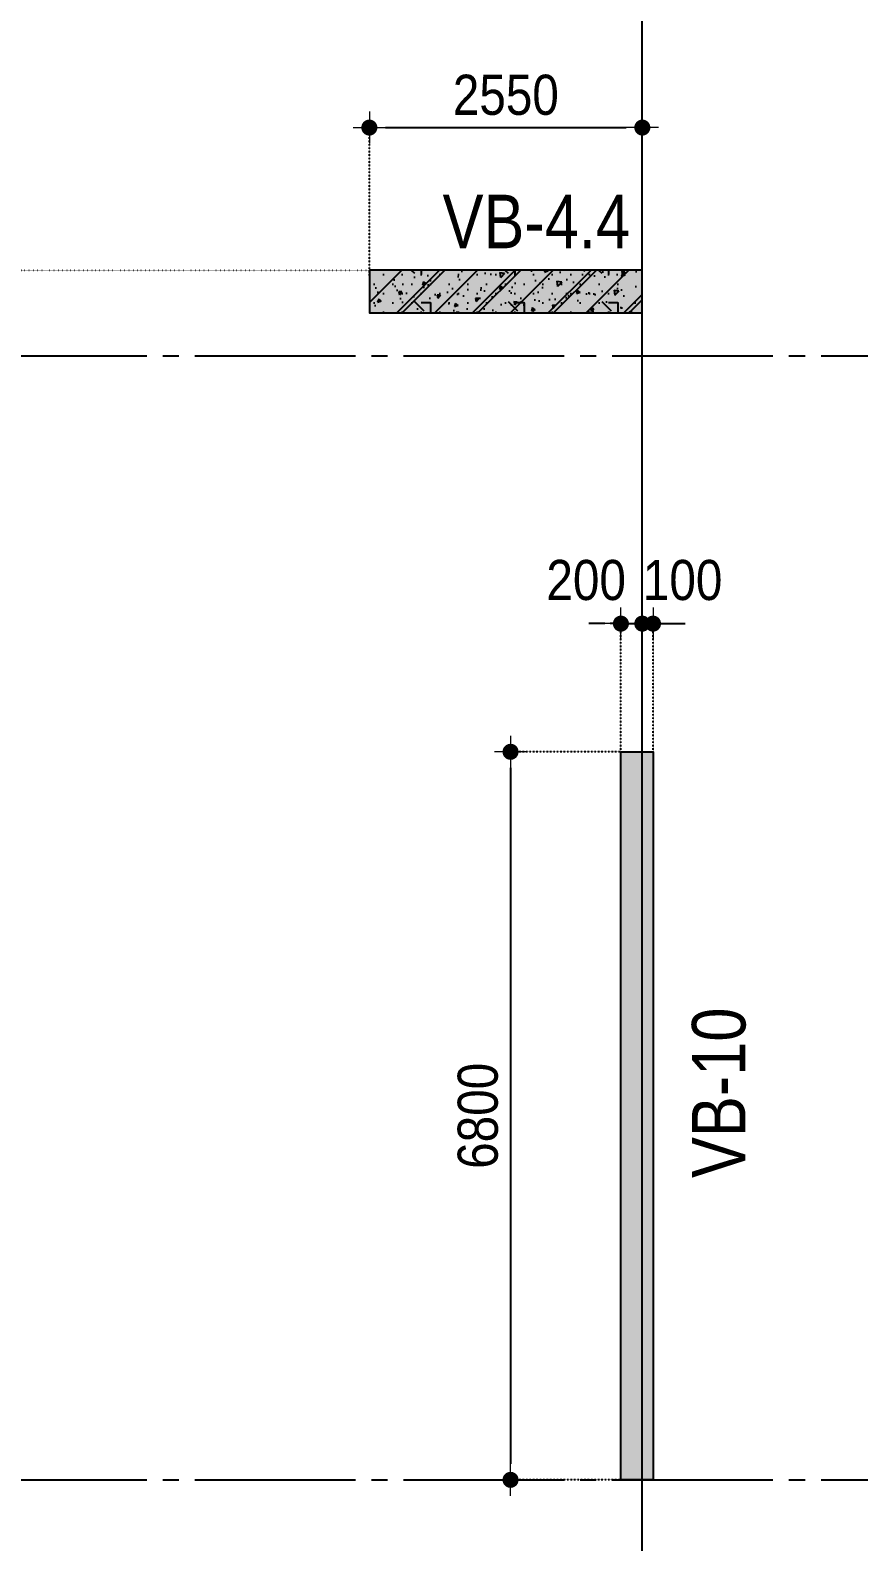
# Model space of a CAD drawing. Header units: millimetres. Extents: x -3973692 to -2843767, y 592734 to 838475.
# Drawn here: x -3266913 to -3259173, y 683253 to 697371 of the extents above; entities that cross this region are included whole.
import ezdxf
from ezdxf.enums import TextEntityAlignment as Align

# ---------------------------------------------------------------- set-up
doc = ezdxf.new("R2010")
doc.units = ezdxf.units.MM
doc.header["$MEASUREMENT"] = 0
doc.header["$PDMODE"] = 3
doc.header["$PDSIZE"] = -20
for name, pattern in [('CHG_XX_Luoi truc-Block B$0$MB_Luoi truc-150-TWB$0$Center101', [13, 10, -1, 1, -1]), ('DIVIDE2', [15.87499999999999, 6.349999999999998, -3.174999999999998, 0, -3.174999999999998, 0, -3.174999999999998]), ('DOT2', [0.125, 0, -0.125]), ('HIDDEN5', [2.8375, 1.25, -1.5875])]:
    doc.linetypes.add(name, pattern=pattern)
doc.layers.get('0').update_dxf_attribs({"lineweight": 9})
doc.layers.get('Defpoints').update_dxf_attribs({"color": 10, "lineweight": 0})
for name, color, linetype, lineweight in [("'S_General_Dim_1", 1, 'Continuous', 18), ("'S_General_Divide_3 Intermediate", 3, 'DIVIDE2', 40), ('CHG_XX_Cot_Block B-T2-3$0$DBAO', 3, 'Continuous', 13), ('TEXT', 7, 'Continuous', 15)]:
    doc.layers.add(name, color=color, linetype=linetype, lineweight=lineweight)
for name, color, linetype in [('CHG_XX_Cot_Block B-T2-3$0$mb_cot tang 4-8 twb$0$Concrete Hatch', 218, 'Continuous'), ('CHG_XX_Cot_Block B-T2-3$0$mb_cot tang 4-8 twb$0$Concrete Line', 6, 'Continuous'), ('CHG_XX_Cot_Block B-T2-3$0$mb_cot tang 4-8 twb$0$Concrete Solid', 216, 'Continuous'), ('CHG_XX_Luoi truc-Block B$0$MB_Luoi truc-150-TWB$0$Grid', 34, 'Continuous'), ('CHG_XX_Luoi truc-Block B$0$MB_Luoi truc-150-TWB$0$Grid Line', 251, 'CHG_XX_Luoi truc-Block B$0$MB_Luoi truc-150-TWB$0$Center101'), ('dim', 1, 'Continuous')]:
    doc.layers.add(name, color=color, linetype=linetype)
doc.styles.add('arial', font='arial.ttf', dxfattribs={"width": 0.85})
doc.styles.add('CHG_XX_Luoi truc-Block B$0$MB_Luoi truc-150-TWB$0$Grid A-F$0$VNI-HelveCB', font='')
doc.styles.add('TTP-HelCon', font='')
doc.styles.get('CHG_XX_Luoi truc-Block B$0$MB_Luoi truc-150-TWB$0$Grid A-F$0$VNI-HelveCB').set_extended_font_data('VNI-Helve-Condense', bold=True)
doc.styles.get('TTP-HelCon').set_extended_font_data('VNI-Helve-Condense')
doc.dimstyles.new('150', dxfattribs={"dimscale": 150, "dimtxt": 2.5, "dimasz": 1, "dimexe": 0, "dimexo": 0, "dimgap": 0.75, "dimtad": 1, "dimdec": 0, "dimzin": 9, "dimdsep": 46, "dimtxsty": 'arial', "dimblk1": 'DIMDOT', "dimblk2": 'DIMDOT', "dimsah": 1, "dimcen": 2, "dimdle": 3, "dimclre": 8, "dimclrt": 2, "dimadec": 0, "dimazin": 0, "dimtfac": 1, "dimtdec": 0, "dimtix": 1, "dimtmove": 2, "dimatfit": 3, "dimldrblk": 'DIMPIJL', "dimfxl": 1, "dimtvp": 1.8, "dimtolj": 1, "dimtzin": 0, "dimarcsym": 0})

# ---------------------------------------------------------------- blocks, each defined once
blk = doc.blocks.new('*U3043')
at = {"layer": 'CHG_XX_Luoi truc-Block B$0$MB_Luoi truc-150-TWB$0$Grid Line'}
blk.add_line((0, 0), (0, 189), dxfattribs=at)
at = {"layer": 'CHG_XX_Luoi truc-Block B$0$MB_Luoi truc-150-TWB$0$Grid', "lineweight": -2, "style": 'CHG_XX_Luoi truc-Block B$0$MB_Luoi truc-150-TWB$0$Grid A-F$0$VNI-HelveCB'}
for tag, p in [('GRIDSUB', (0, 198)), ('GRID', (0, -9))]:
    blk.add_attdef(tag, text='', height=5, dxfattribs=at).set_placement(p, align=Align.MIDDLE)
blk = doc.blocks.new('CHG_XX_Luoi truc-Block B', base_point=(8026088.360705459, 1047448.634998515))
at = {"layer": 'CHG_XX_Luoi truc-Block B$0$MB_Luoi truc-150-TWB$0$Grid Line'}
blk.add_line((8036538.360705458, 1046158.106275256), (8036538.360705458, 1128272.580775458), dxfattribs=at)
at = {"layer": 'CHG_XX_Luoi truc-Block B$0$MB_Luoi truc-150-TWB$0$Grid', "xscale": -150, "yscale": 150, "zscale": 150, "rotation": 270}
for p in [(8022608.235654154, 1057948.634998515), (8022608.235654154, 1047448.634998515)]:
    blk.add_blockref('*U3043', p, dxfattribs=at)
blk = doc.blocks.new('*U3023')
at = {"layer": 'CHG_XX_Cot_Block B-T2-3$0$mb_cot tang 4-8 twb$0$Concrete Hatch'}
h = blk.add_hatch(dxfattribs=at)
h.set_pattern_fill('CONCRETE', color=256, scale=50, style=0, pattern_type=2)
h.set_pattern_definition([(45, (1000, -249.9999999999998), (-176.7766952966369, 176.7766952966369), []), (45, (1000, -199.9999999999998), (-353.5533905932737, 353.5533905932738), []), (49.99999999999999, (1000, -249.9999999999998), (358.6300913003767, -31.37606749129755), [37.5, -412.5]), (355, (1000, -249.9999999999998), (-69.3756668065, 376.0960668500059), [30, -330]), (100.4514, (1029.88584, -252.6146699999998), (289.2546908570108, 344.7197710304768), [31.870095, -350.571056]), (46.18420000000002, (1000, -149.9999999999998), (533.6205243128222, -82.75950716450905), [56.24999999999997, -618.7499999999995]), (96.6356, (1044.4683725, -156.8966534999998), (467.3313527743517, 487.0589354502209), [47.805144, -525.8565]), (351.1842, (1000, -149.9999999999998), (467.3309725668136, 487.0593004626623), [45, -495]), (21, (1050, -174.9999999999998), (298.4535260592309, -201.3094453326694), [37.5, -412.5]), (326.0000000000001, (1050, -174.9999999999998), (121.6576659607909, 362.5750225234265), [30, -330]), (71.4514, (1074.8711165, -191.7758029999998), (420.111314290745, 161.2652483549762), [31.870095, -350.571056]), (37.50000000000001, (1000, -249.9999999999998), (6.079927658645334, 166.4469269156558), [0, -326, 0, -335, 0, -331.25]), (7.499999999999999, (1000, -249.9999999999998), (131.5347687210743, 197.2058559411801), [0, -191, 0, -318.5, 0, -126.25]), (327.5, (888.5, -249.9999999999998), (266.9112180862045, -11.2774358671899), [0, -125, 0, -390, 0, -517.5]), (317.5, (838.5, -249.9999999999998), (291.5930846711931, 50.05249116615882), [0, -162.5, 0, -259, 0, -367.5]), (0, (1175, -74.99999999999983), (0, 875), [87.5, -787.5]), (0, (1437.5, 100.0000000000002), (0, 875), [87.5, -787.5]), (0, (1262.5, 450.0000000000002), (0, 875), [87.5, -350, 87.5, -350]), (90, (1175, -74.99999999999983), (-875, 5.35782974626967e-14), [87.5, -787.5]), (90, (1262.5, 450.0000000000002), (-875, 5.35782974626967e-14), [87.5, -787.5]), (90, (1525, 100.0000000000002), (-875, 5.35782974626967e-14), [87.5, -787.5]), (90, (1700, 362.5000000000002), (-875, 5.35782974626967e-14), [87.5, -787.5]), (135, (1262.5, -74.99999999999983), (-875.016357447105, 8.881784197001252e-14), [123.76, -1113.7]), (135, (1350, 450.0000000000002), (-875.016357447105, 8.881784197001252e-14), [123.76, -1113.7]), (45, (1437.5, 100.0000000000002), (8.881784197001252e-14, 875.016357447105), [123.76, -247.485, 123.76, -742.455]), (0, (825, -249.9999999999998), (87.5, 87.5), [-175, 0])])
h.paths.add_polyline_path([(-750, 100), (-750, -299.9999999999998), (1800, -299.9999999999999), (1800, 100)])
at = {"layer": 'CHG_XX_Cot_Block B-T2-3$0$mb_cot tang 4-8 twb$0$Concrete Solid'}
blk.add_hatch(color=256, dxfattribs=at).paths.add_polyline_path([(-750, 100), (-750, -299.9999999999998), (1800, -299.9999999999999), (1800, 100)])
at = {"layer": 'CHG_XX_Cot_Block B-T2-3$0$mb_cot tang 4-8 twb$0$Concrete Line'}
blk.add_lwpolyline([(-750, 100), (-750, -299.9999999999998), (1800, -299.9999999999999), (1800, 100)], close=True, dxfattribs=at)
blk = doc.blocks.new('*U3029')
at = {"layer": 'CHG_XX_Cot_Block B-T2-3$0$mb_cot tang 4-8 twb$0$Concrete Hatch'}
h = blk.add_hatch(dxfattribs=at)
h.set_pattern_fill('CONCRETE', color=256, scale=50, style=0, pattern_type=2)
h.set_pattern_definition([(45, (5250, -149.9999999999999), (-176.7766952966369, 176.7766952966369), []), (45, (5250, -99.99999999999986), (-353.5533905932737, 353.5533905932738), []), (49.99999999999999, (5250, -149.9999999999999), (358.6300913003767, -31.37606749129755), [37.5, -412.5]), (355, (5250, -149.9999999999999), (-69.3756668065, 376.0960668500059), [30, -330]), (100.4514, (5279.88584, -152.6146699999998), (289.2546908570108, 344.7197710304768), [31.870095, -350.571056]), (46.18420000000002, (5250, -49.99999999999986), (533.6205243128222, -82.75950716450905), [56.24999999999997, -618.7499999999995]), (96.6356, (5294.4683725, -56.89665349999986), (467.3313527743517, 487.0589354502209), [47.805144, -525.8565]), (351.1842, (5250, -49.99999999999986), (467.3309725668136, 487.0593004626623), [45, -495]), (21, (5300, -74.99999999999986), (298.4535260592309, -201.3094453326694), [37.5, -412.5]), (326.0000000000001, (5300, -74.99999999999986), (121.6576659607909, 362.5750225234265), [30, -330]), (71.4514, (5324.8711165, -91.77580299999985), (420.111314290745, 161.2652483549762), [31.870095, -350.571056]), (37.50000000000001, (5250, -149.9999999999999), (6.079927658645334, 166.4469269156558), [0, -326, 0, -335, 0, -331.25]), (7.499999999999999, (5250, -149.9999999999999), (131.5347687210743, 197.2058559411801), [0, -191, 0, -318.5, 0, -126.25]), (327.5, (5138.5, -149.9999999999999), (266.9112180862045, -11.2774358671899), [0, -125, 0, -390, 0, -517.5]), (317.5, (5088.5, -149.9999999999999), (291.5930846711931, 50.05249116615882), [0, -162.5, 0, -259, 0, -367.5]), (0, (5425, 25.00000000000014), (0, 875), [87.5, -787.5]), (0, (5687.5, 200.0000000000001), (0, 875), [87.5, -787.5]), (0, (5512.5, 550.0000000000001), (0, 875), [87.5, -350, 87.5, -350]), (90, (5425, 25.00000000000014), (-875, 5.35782974626967e-14), [87.5, -787.5]), (90, (5512.5, 550.0000000000001), (-875, 5.35782974626967e-14), [87.5, -787.5]), (90, (5775, 200.0000000000001), (-875, 5.35782974626967e-14), [87.5, -787.5]), (90, (5950, 462.5000000000001), (-875, 5.35782974626967e-14), [87.5, -787.5]), (135, (5512.5, 25.00000000000014), (-875.016357447105, 8.881784197001252e-14), [123.76, -1113.7]), (135, (5600, 550.0000000000001), (-875.016357447105, 8.881784197001252e-14), [123.76, -1113.7]), (45, (5687.5, 200.0000000000001), (8.881784197001252e-14, 875.016357447105), [123.76, -247.485, 123.76, -742.455]), (0, (5075, -149.9999999999999), (87.5, 87.5), [-175, 0])])
h.paths.add_polyline_path([(-750, 100), (-750, -199.9999999999999), (6050, -200), (6050, 100)])
at = {"layer": 'CHG_XX_Cot_Block B-T2-3$0$mb_cot tang 4-8 twb$0$Concrete Solid'}
blk.add_hatch(color=256, dxfattribs=at).paths.add_polyline_path([(-750, 100), (-750, -199.9999999999999), (6050, -200), (6050, 100)])
at = {"layer": 'CHG_XX_Cot_Block B-T2-3$0$mb_cot tang 4-8 twb$0$Concrete Line'}
blk.add_lwpolyline([(-750, 100), (-750, -199.9999999999999), (6050, -200), (6050, 100)], close=True, dxfattribs=at)
blk = doc.blocks.new('CHG_XX_Cot_Block B-T2-3', base_point=(8026088.360705459, 1047448.634998515))
h = blk.add_hatch(color=256)
h.paths.add_polyline_path([(8036638.360705458, 1121798.635007361), (8036338.360705458, 1121798.635007361), (8036338.360705458, 1126898.635007361), (8036638.360705458, 1126898.635007361)])
h.paths.add_polyline_path([(8047738.360705577, 1120598.635007361), (8047738.360705577, 1120898.635007361), (8043038.360705577, 1120898.635007361), (8043038.360705577, 1120598.635007361)])
h.paths.add_polyline_path([(8029688.360705459, 1058348.634998516), (8029688.360705459, 1058748.634998516), (8027138.360705459, 1058748.634998516), (8027138.360705459, 1058348.634998516)])
h.paths.add_polyline_path([(8036538.360705459, 1058348.634998516), (8036538.360705459, 1058748.634998516), (8033988.360705459, 1058748.634998516), (8033988.360705459, 1058348.634998516)])
at = {"layer": 'CHG_XX_Cot_Block B-T2-3$0$DBAO'}
blk.add_blockref('CHG_XX_Luoi truc-Block B', (8026088.360705459, 1047448.634998515), dxfattribs=at)
at = {"layer": 'CHG_XX_Cot_Block B-T2-3$0$mb_cot tang 4-8 twb$0$Concrete Line', "rotation": 180}
blk.add_blockref('*U3023', (8035788.360705459, 1058448.634998516), dxfattribs=at)
at = {"layer": 'CHG_XX_Cot_Block B-T2-3$0$mb_cot tang 4-8 twb$0$Concrete Line', "xscale": -1, "rotation": 270}
blk.add_blockref('*U3029', (8036538.360705459, 1048198.634998516), dxfattribs=at)
blk = doc.blocks.new('b')
at = {"layer": 'TEXT', "color": 3, "style": 'TTP-HelCon'}
blk.add_text('VB-4.4', height=500, dxfattribs=at).set_placement((-14115.84111466724, -66896.63589465618))
blk.add_text('VB-10', height=500, rotation=90, dxfattribs=at).set_placement((-11286.40719802398, -75580.35934654437))
blk = doc.blocks.new('DIMDOT')
for p, q in [((0, -1), (0, 1)), ((1, 0), (-1, 0))]:
    blk.add_line(p, q)
at = {"const_width": 0.5}
blk.add_lwpolyline([(-0.25, 0, 1), (0.25, 0, 1)], format="xyb", close=True, dxfattribs=at)
blk = doc.blocks.new('*D853')
at = {"layer": "'S_General_Dim_1", "color": 8, "linetype": 'HIDDEN5', "lineweight": -2, "transparency": 16777216}
for p, q in [((-3263745.198556934, 695081.0114495863), (-3263745.198556934, 696461.2819390866)), ((-3261195.198556934, 695081.0114495863), (-3261195.198556934, 696461.2819390866))]:
    blk.add_line(p, q, dxfattribs=at)
at = {"layer": "'S_General_Dim_1", "color": 0, "lineweight": -2, "transparency": 16777216}
blk.add_line((-3263595.198556934, 696461.2819390866), (-3261345.198556934, 696461.2819390866), dxfattribs=at)
at = {"layer": 'Defpoints', "color": 0, "transparency": 16777216}
for p in [(-3261195.198556934, 696461.2819390866), (-3263745.198556934, 695081.0114495863), (-3261195.198556934, 695081.0114495863)]:
    blk.add_point(p, dxfattribs=at)
at = {"layer": "'S_General_Dim_1", "color": 0, "lineweight": -2, "transparency": 16777216, "xscale": 150, "yscale": 150, "zscale": 150, "rotation": 180}
blk.add_blockref('DIMDOT', (-3263745.198556934, 696461.2819390866), dxfattribs=at)
at = {"layer": "'S_General_Dim_1", "color": 0, "lineweight": -2, "transparency": 16777216, "xscale": 150, "yscale": 150, "zscale": 150}
blk.add_blockref('DIMDOT', (-3261195.198556934, 696461.2819390866), dxfattribs=at)
at = {"layer": "'S_General_Dim_1", "color": 2, "transparency": 16777216, "insert": (-3262470.198556934, 696765.2468094822), "char_height": 375, "attachment_point": 5, "style": 'arial'}
blk.add_mtext('\\A1;2550', dxfattribs=at)
blk = doc.blocks.new('DIMPIJL')
at = {"linetype": 'ByBlock'}
blk.add_solid([(-2.5, 0.4166666666666686), (-2.5, -0.4166666666666686), (0, 0)], dxfattribs=at)
blk = doc.blocks.new('*D838')
at = {"layer": "'S_General_Dim_1", "color": 8, "linetype": 'HIDDEN5', "lineweight": -2, "transparency": 16777216}
for p, q in [((-3261395.198556936, 690631.0114495864), (-3262426.050856226, 690631.0114495864)), ((-3261395.198556936, 683831.0114495863), (-3262426.050856226, 683831.0114495863))]:
    blk.add_line(p, q, dxfattribs=at)
at = {"layer": "'S_General_Dim_1", "color": 0, "lineweight": -2, "transparency": 16777216}
blk.add_line((-3262426.050856226, 690481.0114495864), (-3262426.050856226, 683981.0114495863), dxfattribs=at)
at = {"layer": 'Defpoints', "color": 0, "transparency": 16777216}
for p in [(-3261395.198556936, 690631.0114495864), (-3262426.050856226, 683831.0114495863), (-3261395.198556936, 683831.0114495863)]:
    blk.add_point(p, dxfattribs=at)
at = {"layer": "'S_General_Dim_1", "color": 0, "lineweight": -2, "transparency": 16777216, "xscale": 150, "yscale": 150, "zscale": 150}
for p, rotation in [((-3262426.050856226, 690631.0114495864), 90), ((-3262426.050856226, 683831.0114495863), 270)]:
    blk.add_blockref('DIMDOT', p, dxfattribs=dict(at, rotation=rotation))
at = {"layer": "'S_General_Dim_1", "color": 2, "transparency": 16777216, "insert": (-3262730.015726621, 687231.0114495871), "char_height": 375, "attachment_point": 5, "rotation": 90, "style": 'arial'}
blk.add_mtext('\\A1;6800', dxfattribs=at)
blk = doc.blocks.new('*D839')
at = {"layer": "'S_General_Dim_1", "color": 0, "lineweight": -2, "transparency": 16777216}
for p, q in [((-3261545.198556934, 691828.0356424953), (-3261695.198556934, 691828.0356424953)), ((-3261395.198556934, 691828.0356424953), (-3261195.198556935, 691828.0356424953)), ((-3261045.198556935, 691828.0356424953), (-3260895.198556935, 691828.0356424953))]:
    blk.add_line(p, q, dxfattribs=at)
at = {"layer": "'S_General_Dim_1", "color": 8, "linetype": 'HIDDEN5', "lineweight": -2, "transparency": 16777216}
for p, q in [((-3261395.198556934, 690631.0114495861), (-3261395.198556934, 691828.0356424953)), ((-3261195.198556935, 690631.0114495861), (-3261195.198556935, 691828.0356424953))]:
    blk.add_line(p, q, dxfattribs=at)
at = {"layer": 'Defpoints', "color": 0, "transparency": 16777216}
for p in [(-3261195.198556935, 691828.0356424953), (-3261395.198556934, 690631.0114495861), (-3261195.198556935, 690631.0114495861)]:
    blk.add_point(p, dxfattribs=at)
at = {"layer": "'S_General_Dim_1", "color": 0, "lineweight": -2, "transparency": 16777216, "xscale": 150, "yscale": 150, "zscale": 150}
blk.add_blockref('DIMDOT', (-3261395.198556934, 691828.0356424953), dxfattribs=at)
at = {"layer": "'S_General_Dim_1", "color": 0, "lineweight": -2, "transparency": 16777216, "xscale": 150, "yscale": 150, "zscale": 150, "rotation": 180}
blk.add_blockref('DIMDOT', (-3261195.198556935, 691828.0356424953), dxfattribs=at)
at = {"layer": "'S_General_Dim_1", "color": 2, "transparency": 16777216, "insert": (-3261719.695585455, 692233.3221363561), "char_height": 375, "attachment_point": 5, "style": 'arial'}
blk.add_mtext('\\A1;200', dxfattribs=at)
blk = doc.blocks.new('*D840')
at = {"layer": "'S_General_Dim_1", "color": 0, "lineweight": -2, "transparency": 16777216}
for p, q in [((-3261345.198556935, 691828.0356424953), (-3261495.198556935, 691828.0356424953)), ((-3261195.198556935, 691828.0356424953), (-3261095.198556934, 691828.0356424953)), ((-3260945.198556934, 691828.0356424953), (-3260795.198556934, 691828.0356424953))]:
    blk.add_line(p, q, dxfattribs=at)
at = {"layer": "'S_General_Dim_1", "color": 8, "linetype": 'HIDDEN5', "lineweight": -2, "transparency": 16777216}
for p, q in [((-3261195.198556935, 690631.0114495861), (-3261195.198556935, 691828.0356424953)), ((-3261095.198556934, 690631.0114495864), (-3261095.198556934, 691828.0356424953))]:
    blk.add_line(p, q, dxfattribs=at)
at = {"layer": 'Defpoints', "color": 0, "transparency": 16777216}
for p in [(-3261095.198556934, 691828.0356424953), (-3261195.198556935, 690631.0114495861), (-3261095.198556934, 690631.0114495864)]:
    blk.add_point(p, dxfattribs=at)
at = {"layer": "'S_General_Dim_1", "color": 0, "lineweight": -2, "transparency": 16777216, "xscale": 150, "yscale": 150, "zscale": 150}
blk.add_blockref('DIMDOT', (-3261195.198556935, 691828.0356424953), dxfattribs=at)
at = {"layer": "'S_General_Dim_1", "color": 0, "lineweight": -2, "transparency": 16777216, "xscale": 150, "yscale": 150, "zscale": 150, "rotation": 180}
blk.add_blockref('DIMDOT', (-3261095.198556934, 691828.0356424953), dxfattribs=at)
at = {"layer": "'S_General_Dim_1", "color": 2, "transparency": 16777216, "insert": (-3260818.597704452, 692233.3221363561), "char_height": 375, "attachment_point": 5, "style": 'arial'}
blk.add_mtext('\\A1;100', dxfattribs=at)

msp = doc.modelspace()

# ---------------------------------------------------------------- linework, layer by layer
at = {"layer": 'dim', "linetype": 'DOT2', "ltscale": 10}
msp.add_line((-3268045.198556934, 695131.0114495865), (-3263745.198556934, 695131.0114495865), dxfattribs=at)

# ---------------------------------------------------------------- block references
at = {"layer": "'S_General_Divide_3 Intermediate"}
msp.add_blockref('CHG_XX_Cot_Block B-T2-3', (-3271645.198556934, 683831.0114495861), dxfattribs=at)
at = {"layer": 'dim'}
msp.add_blockref('b', (-3248945.198556815, 762231.011449586), dxfattribs=at)

# ---------------------------------------------------------------- dimensions: what is measured, and where the dimension line sits
at = {"layer": "'S_General_Dim_1"}
dim = msp.add_linear_dim(base=(-3261195.198556934, 696461.2819390866), p1=(-3263745.198556934, 695081.0114495863), p2=(-3261195.198556934, 695081.0114495863), dimstyle='150', dxfattribs=at)
dim.commit()
dim.dimension.update_dxf_attribs({"geometry": '*D853', "text_midpoint": (-3262470.198556934, 696765.2468094822)})
for base, p1, p2, picture, middle in [((-3261195.198556935, 691828.0356424953), (-3261395.198556934, 690631.0114495861), (-3261195.198556935, 690631.0114495861), '*D839', (-3261719.695585455, 692233.3221363561)), ((-3261095.198556934, 691828.0356424953), (-3261195.198556935, 690631.0114495861), (-3261095.198556934, 690631.0114495864), '*D840', (-3260818.597704452, 692233.3221363561))]:
    dim = msp.add_linear_dim(base=base, p1=p1, p2=p2, dimstyle='150', dxfattribs=at)
    dim.commit()
    dim.dimension.update_dxf_attribs({"geometry": picture, "text_midpoint": middle, "dimtype": 160})
dim = msp.add_linear_dim(base=(-3262426.050856226, 683831.0114495863), p1=(-3261395.198556934, 690631.0114495861), p2=(-3261395.198556934, 683831.011449586), angle=90, dimstyle='150', dxfattribs=at)
dim.commit()
dim.dimension.update_dxf_attribs({"geometry": '*D838', "text_midpoint": (-3262730.015726621, 687231.0114495871)})

doc.saveas('drawing.dxf')
